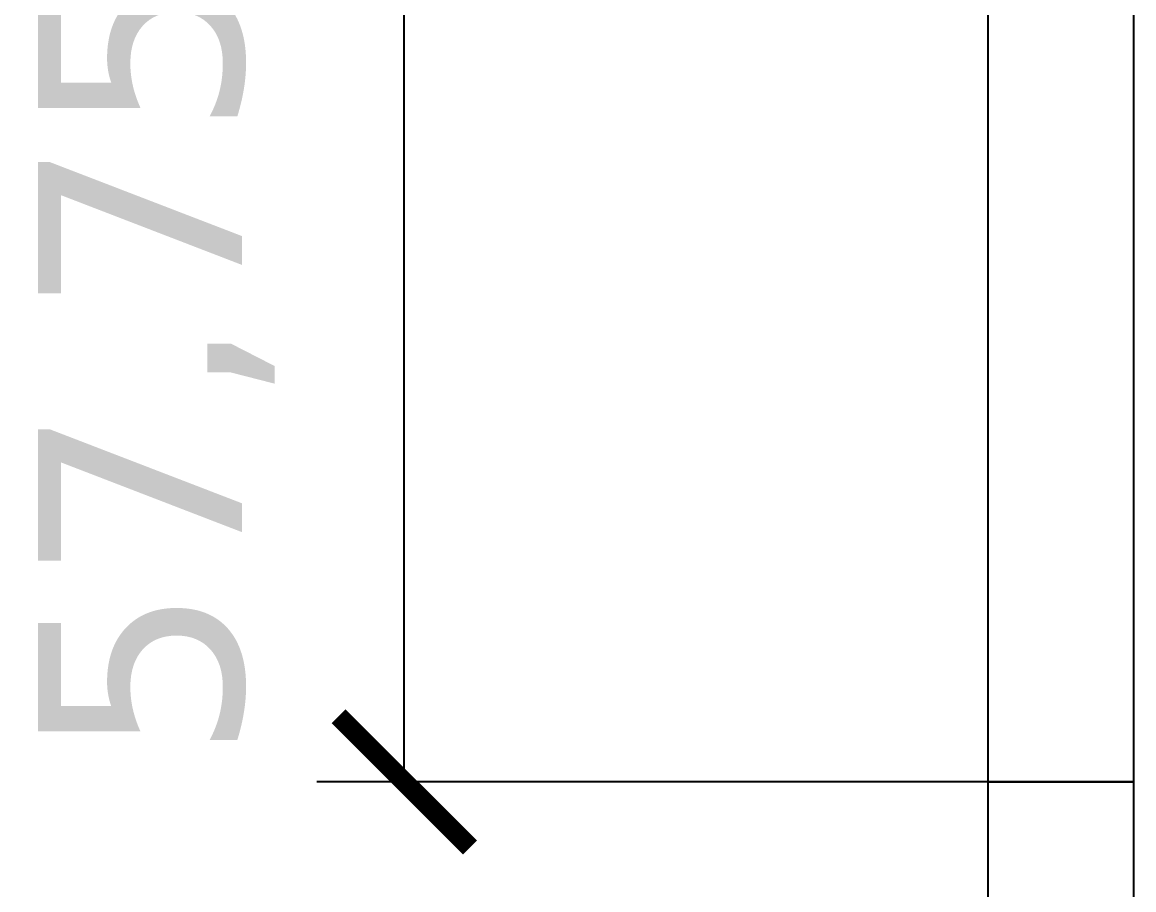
# Model space of a CAD drawing. Header units: centimetres. Extents: x -135 to 5324, y -1304 to 1609.
# Drawn here: x 2347.6 to 2423.8, y 816.4 to 875.8 of the extents above; entities that cross this region are included whole.
import ezdxf

# ---------------------------------------------------------------- set-up
doc = ezdxf.new("R2010")
doc.units = ezdxf.units.CM
doc.layers.add('IC_DUVAR_100', color=30, linetype='Continuous')
doc.layers.add('OZEL_PANEL_OLCU_CM', color=3, linetype='Continuous')
doc.styles.add('PORTMAN', font='DejaVuSans.ttf')
doc.dimstyles.new('PORTMAN', dxfattribs={"dimtxt": 14, "dimasz": 9, "dimexe": 6, "dimexo": 5, "dimgap": 4, "dimtad": 1, "dimtxsty": 'PORTMAN', "dimblk": 'ARCHTICK', "dimcen": 2.5, "dimazin": 3, "dimtfac": 0.5, "dimtmove": 2, "dimatfit": 3})

# ---------------------------------------------------------------- blocks, each defined once
blk = doc.blocks.new('BOM_I15_1255p0_IC_K01_SAG_UST')
blk.add_lwpolyline([(0, 103.75), (10, 103.75), (10, 125.5), (0, 125.5)], close=True)
blk = doc.blocks.new('BOM_I16_577p5_IC_DOLU')
blk.add_lwpolyline([(0, 0), (10, 0), (10, 57.75), (0, 57.75)], close=True)
blk = doc.blocks.new('_ARCHTICK')
at = {"color": 0, "linetype": 'BYBLOCK', "const_width": 0.15}
blk.add_lwpolyline([(-0.5, -0.5), (0.5, 0.5)], dxfattribs=at)

msp = doc.modelspace()

# ---------------------------------------------------------------- block references
at = {"layer": 'IC_DUVAR_100'}
for name, p in [('BOM_I16_577p5_IC_DOLU', (2413.75, 823.75)), ('BOM_I15_1255p0_IC_K01_SAG_UST', (2413.75, 698.25))]:
    msp.add_blockref(name, p, dxfattribs=at)

# ---------------------------------------------------------------- dimensions: what is measured, and where the dimension line sits
at = {"layer": 'OZEL_PANEL_OLCU_CM'}
msp.add_linear_dim(base=(2373.75, 823.75), p1=(2423.75, 823.75), p2=(2423.75, 881.5), angle=90, dimstyle='PORTMAN', override={"dimtxt": 14, "dimasz": 9, "dimexe": 6, "dimexo": 5, "dimdec": 2, "dimzin": 8, "dimdsep": 44}, dxfattribs=at).render()

doc.saveas('drawing.dxf')
